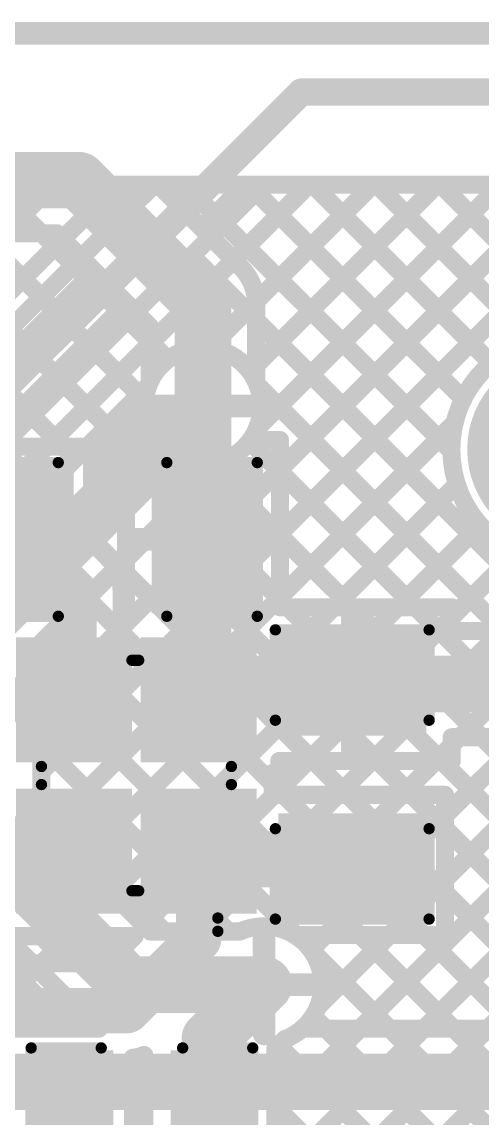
# Model space of a CAD drawing. Header units: millimetres. Extents: x 2.49 to 5.65, y 1.36 to 4.13.
# Drawn here: x 3.4219 to 3.6254, y 3.645 to 4.13 of the extents above; entities that cross this region are included whole.
import ezdxf

# ---------------------------------------------------------------- set-up
doc = ezdxf.new("R2010")
doc.units = ezdxf.units.MM
doc.header["$MEASUREMENT"] = 0
for name, color, linetype in [('BottomLayer', 5, 'Continuous'), ('BottomSolder', 6, 'Continuous'), ('Mechanical2', 216, 'Continuous'), ('MultiLayer', 9, 'Continuous'), ('TopLayer', 1, 'Continuous'), ('TopOverlay', 2, 'Continuous'), ('TopPaste', 8, 'Continuous'), ('TopSolder', 216, 'Continuous'), ('ViaHoleLayer', 16, 'Continuous')]:
    doc.layers.add(name, color=color, linetype=linetype)

# ---------------------------------------------------------------- blocks, each defined once
blk = doc.blocks.new('Q24FA20H0051200_7')
at = {"layer": 'TopLayer'}
for points in [[(-0.05709, 0.00591), (-0.00984, 0.00591), (-0.05709, 0.04921), (-0.00984, 0.04921)], [(0.00984, 0.00591), (0.05709, 0.00591), (0.00984, 0.04921), (0.05709, 0.04921)], [(-0.05709, -0.04921), (-0.00984, -0.04921), (-0.05709, -0.00591), (-0.00984, -0.00591)], [(0.00984, -0.04921), (0.05709, -0.04921), (0.00984, -0.00591), (0.05709, -0.00591)]]:
    blk.add_solid(points, dxfattribs=at)
at = {"layer": 'TopOverlay', "const_width": 0.005}
for points in [[(-0.004, 0.042), (0.004, 0.042)], [(-0.051, 0.002), (-0.051, -0.001)], [(0.051, 0.002), (0.051, -0.001)], [(-0.004, -0.042), (0.004, -0.042)]]:
    blk.add_lwpolyline(points, dxfattribs=at)
at = {"layer": 'TopOverlay'}
for points, const_width in [([(-0.00525, 0.042, 1), (-0.00275, 0.042, 1)], 0.0025), ([(0.00275, 0.042, 1), (0.00525, 0.042, 1)], 0.0025), ([(-0.05225, 0.002, 1), (-0.04975, 0.002, 1)], 0.0025), ([(-0.05225, -0.001, 1), (-0.04975, -0.001, 1)], 0.0025), ([(0.04975, 0.002, 1), (0.05225, 0.002, 1)], 0.0025), ([(0.04975, -0.001, 1), (0.05225, -0.001, 1)], 0.0025), ([(-0.06307, -0.036, 1), (-0.06893, -0.036, 1)], 0.005), ([(-0.07018, -0.036, 1), (-0.06768, -0.036, 1)], 0.0025), ([(-0.06432, -0.036, 1), (-0.06182, -0.036, 1)], 0.0025), ([(-0.00525, -0.042, 1), (-0.00275, -0.042, 1)], 0.0025), ([(0.00275, -0.042, 1), (0.00525, -0.042, 1)], 0.0025)]:
    blk.add_lwpolyline(points, format="xyb", close=True, dxfattribs=dict(at, const_width=const_width))
at = {"layer": 'TopPaste'}
for points in [[(-0.05709, 0.00591), (-0.00984, 0.00591), (-0.05709, 0.04921), (-0.00984, 0.04921)], [(0.00984, 0.00591), (0.05709, 0.00591), (0.00984, 0.04921), (0.05709, 0.04921)], [(-0.05709, -0.04921), (-0.00984, -0.04921), (-0.05709, -0.00591), (-0.00984, -0.00591)], [(0.00984, -0.04921), (0.05709, -0.04921), (0.00984, -0.00591), (0.05709, -0.00591)]]:
    blk.add_solid(points, dxfattribs=at)
at = {"layer": 'TopSolder'}
for points in [[(-0.06109, 0.00191), (-0.00584, 0.00191), (-0.06109, 0.05321), (-0.00584, 0.05321)], [(0.00584, 0.00191), (0.06109, 0.00191), (0.00584, 0.05321), (0.06109, 0.05321)], [(-0.06109, -0.05321), (-0.00584, -0.05321), (-0.06109, -0.00191), (-0.00584, -0.00191)], [(0.00584, -0.05321), (0.06109, -0.05321), (0.00584, -0.00191), (0.06109, -0.00191)]]:
    blk.add_solid(points, dxfattribs=at)
blk = doc.blocks.new('SKHHLQA010_15')
at = {"layer": 'BottomLayer', "const_width": 0.03937}
blk.add_lwpolyline([(0.11811, 0.04921, 1), (0.15748, 0.04921, 1)], format="xyb", close=True, dxfattribs=at)
at = {"layer": 'BottomSolder', "const_width": 0.04337}
blk.add_lwpolyline([(0.11611, 0.04921, 1), (0.15948, 0.04921, 1)], format="xyb", close=True, dxfattribs=at)
at = {"layer": 'MultiLayer', "const_width": 0.03937}
blk.add_lwpolyline([(0.11811, 0.04921, 1), (0.15748, 0.04921, 1)], format="xyb", close=True, dxfattribs=at)
at = {"layer": 'TopLayer', "const_width": 0.03937}
blk.add_lwpolyline([(0.11811, 0.04921, 1), (0.15748, 0.04921, 1)], format="xyb", close=True, dxfattribs=at)
at = {"layer": 'TopSolder', "const_width": 0.04337}
blk.add_lwpolyline([(0.11611, 0.04921, 1), (0.15948, 0.04921, 1)], format="xyb", close=True, dxfattribs=at)
blk = doc.blocks.new('C__0805_110')
at = {"layer": 'TopLayer'}
for points in [[(-0.06, -0.03), (-0.02, -0.03), (-0.06, 0.03), (-0.02, 0.03)], [(0.02, -0.03), (0.06, -0.03), (0.02, 0.03), (0.06, 0.03)]]:
    blk.add_solid(points, dxfattribs=at)
at = {"layer": 'TopOverlay', "const_width": 0.005}
for points in [[(-0.024, 0.034), (-0.064, 0.034)], [(-0.064, 0.034), (-0.064, -0.034)], [(0.064, 0.034), (0.024, 0.034)], [(0.064, 0.034), (0.064, -0.034)], [(-0.024, -0.034), (-0.064, -0.034)], [(0.064, -0.034), (0.024, -0.034)]]:
    blk.add_lwpolyline(points, dxfattribs=at)
at = {"layer": 'TopOverlay', "const_width": 0.0025}
for points in [[(-0.06525, 0.034, 1), (-0.06275, 0.034, 1)], [(-0.06525, 0.034, 1), (-0.06275, 0.034, 1)], [(-0.02525, 0.034, 1), (-0.02275, 0.034, 1)], [(0.02275, 0.034, 1), (0.02525, 0.034, 1)], [(0.06275, 0.034, 1), (0.06525, 0.034, 1)], [(0.06275, 0.034, 1), (0.06525, 0.034, 1)], [(-0.06525, -0.034, 1), (-0.06275, -0.034, 1)], [(-0.06525, -0.034, 1), (-0.06275, -0.034, 1)], [(-0.02525, -0.034, 1), (-0.02275, -0.034, 1)], [(0.02275, -0.034, 1), (0.02525, -0.034, 1)], [(0.06275, -0.034, 1), (0.06525, -0.034, 1)], [(0.06275, -0.034, 1), (0.06525, -0.034, 1)]]:
    blk.add_lwpolyline(points, format="xyb", close=True, dxfattribs=at)
at = {"layer": 'TopPaste'}
for points in [[(-0.06, -0.03), (-0.02, -0.03), (-0.06, 0.03), (-0.02, 0.03)], [(0.02, -0.03), (0.06, -0.03), (0.02, 0.03), (0.06, 0.03)]]:
    blk.add_solid(points, dxfattribs=at)
at = {"layer": 'TopSolder'}
for points in [[(-0.06276, -0.03276), (-0.01724, -0.03276), (-0.06276, 0.03276), (-0.01724, 0.03276)], [(0.01724, -0.03276), (0.06276, -0.03276), (0.01724, 0.03276), (0.06276, 0.03276)]]:
    blk.add_solid(points, dxfattribs=at)
blk = doc.blocks.new('C__0805_111')
at = {"layer": 'TopLayer'}
for points in [[(-0.06, -0.03), (-0.02, -0.03), (-0.06, 0.03), (-0.02, 0.03)], [(0.02, -0.03), (0.06, -0.03), (0.02, 0.03), (0.06, 0.03)]]:
    blk.add_solid(points, dxfattribs=at)
at = {"layer": 'TopOverlay', "const_width": 0.005}
for points in [[(-0.024, 0.034), (-0.064, 0.034)], [(-0.064, -0.034), (-0.064, 0.034)], [(0.064, 0.034), (0.024, 0.034)], [(0.064, -0.034), (0.064, 0.034)], [(-0.024, -0.034), (-0.064, -0.034)], [(0.064, -0.034), (0.024, -0.034)]]:
    blk.add_lwpolyline(points, dxfattribs=at)
at = {"layer": 'TopOverlay', "const_width": 0.0025}
for points in [[(-0.06525, 0.034, 1), (-0.06275, 0.034, 1)], [(-0.06525, 0.034, 1), (-0.06275, 0.034, 1)], [(-0.02525, 0.034, 1), (-0.02275, 0.034, 1)], [(0.02275, 0.034, 1), (0.02525, 0.034, 1)], [(0.06275, 0.034, 1), (0.06525, 0.034, 1)], [(0.06275, 0.034, 1), (0.06525, 0.034, 1)], [(-0.06525, -0.034, 1), (-0.06275, -0.034, 1)], [(-0.06525, -0.034, 1), (-0.06275, -0.034, 1)], [(-0.02525, -0.034, 1), (-0.02275, -0.034, 1)], [(0.02275, -0.034, 1), (0.02525, -0.034, 1)], [(0.06275, -0.034, 1), (0.06525, -0.034, 1)], [(0.06275, -0.034, 1), (0.06525, -0.034, 1)]]:
    blk.add_lwpolyline(points, format="xyb", close=True, dxfattribs=at)
at = {"layer": 'TopPaste'}
for points in [[(-0.06, -0.03), (-0.02, -0.03), (-0.06, 0.03), (-0.02, 0.03)], [(0.02, -0.03), (0.06, -0.03), (0.02, 0.03), (0.06, 0.03)]]:
    blk.add_solid(points, dxfattribs=at)
at = {"layer": 'TopSolder'}
for points in [[(-0.06276, -0.03276), (-0.01724, -0.03276), (-0.06276, 0.03276), (-0.01724, 0.03276)], [(0.01724, -0.03276), (0.06276, -0.03276), (0.01724, 0.03276), (0.06276, 0.03276)]]:
    blk.add_solid(points, dxfattribs=at)
blk = doc.blocks.new('C__0603_114')
at = {"layer": 'TopLayer'}
for points in [[(-0.045, 0.0175), (-0.045, -0.0175), (-0.015, 0.0175), (-0.015, -0.0175)], [(0.015, 0.0175), (0.015, -0.0175), (0.045, 0.0175), (0.045, -0.0175)]]:
    blk.add_solid(points, dxfattribs=at)
at = {"layer": 'TopOverlay', "const_width": 0.005}
for points in [[(-0.049, -0.021), (-0.049, 0.021)], [(-0.049, 0.021), (-0.018, 0.021)], [(0.018, 0.021), (0.049, 0.021)], [(0.049, -0.021), (0.049, 0.021)], [(-0.049, -0.021), (-0.018, -0.021)], [(0.018, -0.021), (0.049, -0.021)]]:
    blk.add_lwpolyline(points, dxfattribs=at)
at = {"layer": 'TopOverlay', "const_width": 0.0025}
for points in [[(-0.05025, 0.021, 1), (-0.04775, 0.021, 1)], [(-0.05025, 0.021, 1), (-0.04775, 0.021, 1)], [(-0.01925, 0.021, 1), (-0.01675, 0.021, 1)], [(0.01675, 0.021, 1), (0.01925, 0.021, 1)], [(0.04775, 0.021, 1), (0.05025, 0.021, 1)], [(0.04775, 0.021, 1), (0.05025, 0.021, 1)], [(-0.05025, -0.021, 1), (-0.04775, -0.021, 1)], [(-0.05025, -0.021, 1), (-0.04775, -0.021, 1)], [(-0.01925, -0.021, 1), (-0.01675, -0.021, 1)], [(0.01675, -0.021, 1), (0.01925, -0.021, 1)], [(0.04775, -0.021, 1), (0.05025, -0.021, 1)], [(0.04775, -0.021, 1), (0.05025, -0.021, 1)]]:
    blk.add_lwpolyline(points, format="xyb", close=True, dxfattribs=at)
at = {"layer": 'TopPaste'}
for points in [[(-0.045, 0.0175), (-0.045, -0.0175), (-0.015, 0.0175), (-0.015, -0.0175)], [(0.015, 0.0175), (0.015, -0.0175), (0.045, 0.0175), (0.045, -0.0175)]]:
    blk.add_solid(points, dxfattribs=at)
at = {"layer": 'TopSolder'}
for points in [[(-0.04736, 0.01986), (-0.04736, -0.01986), (-0.01264, 0.01986), (-0.01264, -0.01986)], [(0.01264, 0.01986), (0.01264, -0.01986), (0.04736, 0.01986), (0.04736, -0.01986)]]:
    blk.add_solid(points, dxfattribs=at)

msp = doc.modelspace()

# ---------------------------------------------------------------- linework, layer by layer
at = {"layer": 'BottomLayer'}
for points, const_width in [([(3.28642, 3.83994), (3.54548, 4.099)], 0.012), ([(3.54548, 4.099), (4.324, 4.099)], 0.012), ([(3.247, 3.86926), (3.43574, 4.058)], 0.008), ([(3.247, 3.84097), (3.46403, 4.058)], 0.008), ([(3.247, 3.75612), (3.54888, 4.058)], 0.008), ([(3.28515, 3.86271), (3.48044, 4.058)], 0.008), ([(3.30919, 3.83867), (3.52852, 4.058)], 0.008), ([(3.37348, 4.058), (3.48044, 4.058)], 0.008), ([(3.38076, 4.058), (3.4306, 4.00816)], 0.008), ([(3.40905, 4.058), (3.44474, 4.0223)], 0.008), ([(3.4305, 3.82648), (3.66202, 4.058)], 0.008), ([(3.43733, 4.058), (3.45889, 4.03645)], 0.008), ([(3.46562, 4.058), (3.47303, 4.05059)], 0.008), ([(3.50482, 3.98566), (3.57717, 4.058)], 0.008), ([(3.52277, 3.97532), (3.60545, 4.058)], 0.008), ([(3.52584, 3.9501), (3.63373, 4.058)], 0.008), ([(3.52852, 4.058), (3.66468, 4.058)], 0.008), ([(3.55047, 4.058), (3.62943, 3.97904)], 0.008), ([(3.57875, 4.058), (3.64772, 3.98903)], 0.008), ([(3.60704, 4.058), (3.67573, 3.98931)], 0.008), ([(3.52535, 4.05483), (3.61706, 3.96313)], 0.008), ([(3.51121, 4.04069), (3.61184, 3.94006)], 0.008), ([(3.4305, 3.7982), (3.66196, 4.02966)], 0.008), ([(3.49707, 4.02655), (3.7405, 3.78312)], 0.008), ([(3.48293, 4.01241), (3.51123, 3.98411)], 0.008), ([(3.46879, 3.99826), (3.48645, 3.9806)], 0.008), ([(3.45464, 3.98412), (3.47376, 3.965)], 0.008), ([(3.502, 3.96), (3.502, 3.98181)], 0.01), ([(3.3904, 3.88163), (3.47783, 3.96907)], 0.008), ([(3.4405, 3.96998), (3.45962, 3.95086)], 0.008), ([(3.52611, 3.96923), (3.72905, 3.76628)], 0.008), ([(3.407, 3.865), (3.502, 3.96)], 0.025), ([(3.48019, 3.96), (3.502, 3.96)], 0.01), ([(3.502, 3.96), (3.52381, 3.96)], 0.01), ([(3.502, 3.93819), (3.502, 3.96)], 0.01), ([(3.42636, 3.95584), (3.44548, 3.93671)], 0.008), ([(3.43341, 3.77282), (3.61326, 3.95267)], 0.008), ([(3.5226, 3.94445), (3.71491, 3.75214)], 0.008), ([(3.41222, 3.94169), (3.43134, 3.92257)], 0.008), ([(3.4305, 3.85477), (3.5119, 3.93616)], 0.008), ([(3.4305, 3.85527), (3.51107, 3.93583)], 0.008), ([(3.53168, 3.72967), (3.7405, 3.93849)], 0.008), ([(3.507, 3.93176), (3.70076, 3.738)], 0.008), ([(3.44755, 3.75868), (3.61425, 3.92538)], 0.008), ([(3.49286, 3.91762), (3.68662, 3.72386)], 0.008), ([(3.46169, 3.74454), (3.62452, 3.90736)], 0.008), ([(3.5497, 3.71941), (3.7405, 3.91021)], 0.008), ([(3.47871, 3.90348), (3.67248, 3.70971)], 0.008), ([(3.47584, 3.7304), (3.64069, 3.89525)], 0.008), ([(3.46457, 3.88934), (3.65834, 3.69557)], 0.008), ([(3.50122, 3.7275), (3.66418, 3.89046)], 0.008), ([(3.55295, 3.69437), (3.7405, 3.88192)], 0.008), ([(3.45043, 3.8752), (3.64113, 3.6845)], 0.008), ([(3.43629, 3.86105), (3.61284, 3.6845)], 0.008), ([(3.4305, 3.77668), (3.4305, 3.85527)], 0.008), ([(3.57136, 3.6845), (3.7405, 3.85364)], 0.008), ([(3.4305, 3.83856), (3.54419, 3.72487)], 0.008), ([(3.30318, 3.82446), (3.44314, 3.6845)], 0.008), ([(3.59965, 3.6845), (3.7405, 3.82535)], 0.008), ([(3.4305, 3.81027), (3.51327, 3.7275)], 0.008), ([(3.62793, 3.6845), (3.7405, 3.79707)], 0.008), ([(3.4305, 3.78199), (3.48499, 3.7275)], 0.008), ([(3.407, 3.766), (3.469, 3.704)], 0.025), ([(3.43117, 3.77507), (3.47873, 3.7275)], 0.008), ([(3.407, 3.766), (3.42881, 3.766)], 0.01), ([(3.39793, 3.74183), (3.45237, 3.6874)], 0.008), ([(3.47873, 3.7275), (3.51832, 3.7275)], 0.008), ([(3.529, 3.704), (3.529, 3.72581)], 0.01), ([(3.54987, 3.71919), (3.58456, 3.6845)], 0.008), ([(3.469, 3.704), (3.529, 3.704)], 0.025), ([(3.40166, 3.6845), (3.42846, 3.7113)], 0.008), ([(3.529, 3.704), (3.55081, 3.704)], 0.01), ([(3.42994, 3.6845), (3.4426, 3.69716)], 0.008), ([(3.55072, 3.69005), (3.55627, 3.6845)], 0.008), ([(3.319, 3.6845), (3.45589, 3.6845)], 0.008), ([(3.54591, 3.6845), (3.64727, 3.6845)], 0.008), ([(3.319, 3.661), (3.657, 3.661)], 0.025)]:
    msp.add_lwpolyline(points, dxfattribs=dict(at, const_width=const_width))
for points, const_width in [([(3.54248, 4.099, 1), (3.54848, 4.099, 1)], 0.006), ([(3.54248, 4.099, 1), (3.54848, 4.099, 1)], 0.006), ([(3.43374, 4.058, 1), (3.43774, 4.058, 1)], 0.004), ([(3.43533, 4.058, 1), (3.43933, 4.058, 1)], 0.004), ([(3.46203, 4.058, 1), (3.46603, 4.058, 1)], 0.004), ([(3.46362, 4.058, 1), (3.46762, 4.058, 1)], 0.004), ([(3.47844, 4.058, 1), (3.48244, 4.058, 1)], 0.004), ([(3.47844, 4.058, 1), (3.48244, 4.058, 1)], 0.004), ([(3.52652, 4.058, 1), (3.53052, 4.058, 1)], 0.004), ([(3.52652, 4.058, 1), (3.53052, 4.058, 1)], 0.004), ([(3.54688, 4.058, 1), (3.55088, 4.058, 1)], 0.004), ([(3.54847, 4.058, 1), (3.55247, 4.058, 1)], 0.004), ([(3.57517, 4.058, 1), (3.57917, 4.058, 1)], 0.004), ([(3.57675, 4.058, 1), (3.58075, 4.058, 1)], 0.004), ([(3.60345, 4.058, 1), (3.60745, 4.058, 1)], 0.004), ([(3.60504, 4.058, 1), (3.60904, 4.058, 1)], 0.004), ([(3.52335, 4.05483, 1), (3.52735, 4.05483, 1)], 0.004), ([(3.47103, 4.05059, 1), (3.47503, 4.05059, 1)], 0.004), ([(3.45689, 4.03645, 1), (3.46089, 4.03645, 1)], 0.004), ([(3.50921, 4.04069, 1), (3.51321, 4.04069, 1)], 0.004), ([(3.44274, 4.0223, 1), (3.44674, 4.0223, 1)], 0.004), ([(3.49507, 4.02655, 1), (3.49907, 4.02655, 1)], 0.004), ([(3.48093, 4.01241, 1), (3.48493, 4.01241, 1)], 0.004), ([(3.4286, 4.00816, 1), (3.4326, 4.00816, 1)], 0.004), ([(3.46678, 3.99826, 1), (3.47078, 3.99826, 1)], 0.004), ([(3.71257, 3.94079, 1), (3.61183, 3.94079, 1)], 0.008), ([(3.45264, 3.98412, 1), (3.45664, 3.98412, 1)], 0.004), ([(3.50282, 3.98566, 1), (3.50682, 3.98566, 1)], 0.004), ([(3.50923, 3.98411, 1), (3.51323, 3.98411, 1)], 0.004), ([(3.48445, 3.9806, 1), (3.48845, 3.9806, 1)], 0.004), ([(3.4995, 3.98181, 1), (3.5045, 3.98181, 1)], 0.005), ([(3.52077, 3.97532, 1), (3.52477, 3.97532, 1)], 0.004), ([(3.4385, 3.96998, 1), (3.4425, 3.96998, 1)], 0.004), ([(3.47583, 3.96907, 1), (3.47983, 3.96907, 1)], 0.004), ([(3.47583, 3.96907, 1), (3.47983, 3.96907, 1)], 0.004), ([(3.52411, 3.96923, 1), (3.52811, 3.96923, 1)], 0.004), ([(3.47176, 3.965, 1), (3.47576, 3.965, 1)], 0.004), ([(3.49575, 3.96, 1), (3.50825, 3.96, 1)], 0.0125), ([(3.49609, 3.96, 1), (3.50791, 3.96, 1)], 0.01181), ([(3.47769, 3.96, 1), (3.48269, 3.96, 1)], 0.005), ([(3.4995, 3.96, 1), (3.5045, 3.96, 1)], 0.005), ([(3.4995, 3.96, 1), (3.5045, 3.96, 1)], 0.005), ([(3.4995, 3.96, 1), (3.5045, 3.96, 1)], 0.005), ([(3.4995, 3.96, 1), (3.5045, 3.96, 1)], 0.005), ([(3.52131, 3.96, 1), (3.52631, 3.96, 1)], 0.005), ([(3.52581, 3.96, 1), (3.52981, 3.96, 1)], 0.004), ([(3.52581, 3.96, 1), (3.52981, 3.96, 1)], 0.004), ([(3.61506, 3.96313, 1), (3.61906, 3.96313, 1)], 0.004), ([(3.42436, 3.95584, 1), (3.42836, 3.95584, 1)], 0.004), ([(3.45762, 3.95086, 1), (3.46162, 3.95086, 1)], 0.004), ([(3.52384, 3.9501, 1), (3.52784, 3.9501, 1)], 0.004), ([(3.61126, 3.95267, 1), (3.61526, 3.95267, 1)], 0.004), ([(3.5206, 3.94445, 1), (3.5246, 3.94445, 1)], 0.004), ([(3.60983, 3.94079, 1), (3.61383, 3.94079, 1)], 0.004), ([(3.60984, 3.94006, 1), (3.61384, 3.94006, 1)], 0.004), ([(3.44348, 3.93671, 1), (3.44748, 3.93671, 1)], 0.004), ([(3.4995, 3.93819, 1), (3.5045, 3.93819, 1)], 0.005), ([(3.50907, 3.93583, 1), (3.51307, 3.93583, 1)], 0.004), ([(3.50907, 3.93583, 1), (3.51307, 3.93583, 1)], 0.004), ([(3.5099, 3.93616, 1), (3.5139, 3.93616, 1)], 0.004), ([(3.505, 3.93176, 1), (3.509, 3.93176, 1)], 0.004), ([(3.61225, 3.92538, 1), (3.61625, 3.92538, 1)], 0.004), ([(3.42934, 3.92257, 1), (3.43334, 3.92257, 1)], 0.004), ([(3.49086, 3.91762, 1), (3.49486, 3.91762, 1)], 0.004), ([(3.62252, 3.90736, 1), (3.62652, 3.90736, 1)], 0.004), ([(3.47671, 3.90348, 1), (3.48071, 3.90348, 1)], 0.004), ([(3.46257, 3.88934, 1), (3.46657, 3.88934, 1)], 0.004), ([(3.44843, 3.8752, 1), (3.45243, 3.8752, 1)], 0.004), ([(3.43429, 3.86105, 1), (3.43829, 3.86105, 1)], 0.004), ([(3.4285, 3.85527, 1), (3.4325, 3.85527, 1)], 0.004), ([(3.4285, 3.85527, 1), (3.4325, 3.85527, 1)], 0.004), ([(3.4285, 3.85477, 1), (3.4325, 3.85477, 1)], 0.004), ([(3.4285, 3.83856, 1), (3.4325, 3.83856, 1)], 0.004), ([(3.4285, 3.82648, 1), (3.4325, 3.82648, 1)], 0.004), ([(3.4285, 3.81027, 1), (3.4325, 3.81027, 1)], 0.004), ([(3.4285, 3.7982, 1), (3.4325, 3.7982, 1)], 0.004), ([(3.4285, 3.78199, 1), (3.4325, 3.78199, 1)], 0.004), ([(3.4285, 3.77668, 1), (3.4325, 3.77668, 1)], 0.004), ([(3.42917, 3.77507, 1), (3.43317, 3.77507, 1)], 0.004), ([(3.43141, 3.77282, 1), (3.43541, 3.77282, 1)], 0.004), ([(3.42631, 3.766, 1), (3.43131, 3.766, 1)], 0.005), ([(3.44555, 3.75868, 1), (3.44955, 3.75868, 1)], 0.004), ([(3.45969, 3.74454, 1), (3.46369, 3.74454, 1)], 0.004), ([(3.47384, 3.7304, 1), (3.47784, 3.7304, 1)], 0.004), ([(3.47673, 3.7275, 1), (3.48073, 3.7275, 1)], 0.004), ([(3.47673, 3.7275, 1), (3.48073, 3.7275, 1)], 0.004), ([(3.48299, 3.7275, 1), (3.48699, 3.7275, 1)], 0.004), ([(3.49922, 3.7275, 1), (3.50322, 3.7275, 1)], 0.004), ([(3.51127, 3.7275, 1), (3.51527, 3.7275, 1)], 0.004), ([(3.51632, 3.7275, 1), (3.52032, 3.7275, 1)], 0.004), ([(3.51632, 3.7275, 1), (3.52032, 3.7275, 1)], 0.004), ([(3.5265, 3.72581, 1), (3.5315, 3.72581, 1)], 0.005), ([(3.52968, 3.72967, 1), (3.53368, 3.72967, 1)], 0.004), ([(3.54219, 3.72487, 1), (3.54619, 3.72487, 1)], 0.004), ([(3.5477, 3.71941, 1), (3.5517, 3.71941, 1)], 0.004), ([(3.54787, 3.71919, 1), (3.55187, 3.71919, 1)], 0.004), ([(3.46275, 3.704, 1), (3.47525, 3.704, 1)], 0.0125), ([(3.46275, 3.704, 1), (3.47525, 3.704, 1)], 0.0125), ([(3.52275, 3.704, 1), (3.53525, 3.704, 1)], 0.0125), ([(3.52309, 3.704, 1), (3.53491, 3.704, 1)], 0.01181), ([(3.42646, 3.7113, 1), (3.43046, 3.7113, 1)], 0.004), ([(3.5265, 3.704, 1), (3.5315, 3.704, 1)], 0.005), ([(3.5265, 3.704, 1), (3.5315, 3.704, 1)], 0.005), ([(3.54831, 3.704, 1), (3.55331, 3.704, 1)], 0.005), ([(3.55281, 3.704, 1), (3.55681, 3.704, 1)], 0.004), ([(3.55281, 3.704, 1), (3.55681, 3.704, 1)], 0.004), ([(3.4406, 3.69716, 1), (3.4446, 3.69716, 1)], 0.004), ([(3.55095, 3.69437, 1), (3.55495, 3.69437, 1)], 0.004), ([(3.45037, 3.6874, 1), (3.45437, 3.6874, 1)], 0.004), ([(3.45037, 3.6874, 1), (3.45437, 3.6874, 1)], 0.004), ([(3.45038, 3.68738, 1), (3.45438, 3.68738, 1)], 0.004), ([(3.54872, 3.69005, 1), (3.55272, 3.69005, 1)], 0.004), ([(3.42794, 3.6845, 1), (3.43194, 3.6845, 1)], 0.004), ([(3.44114, 3.6845, 1), (3.44514, 3.6845, 1)], 0.004), ([(3.45389, 3.6845, 1), (3.45789, 3.6845, 1)], 0.004), ([(3.45389, 3.6845, 1), (3.45789, 3.6845, 1)], 0.004), ([(3.45389, 3.6845, 1), (3.45789, 3.6845, 1)], 0.004), ([(3.54391, 3.6845, 1), (3.54791, 3.6845, 1)], 0.004), ([(3.54391, 3.6845, 1), (3.54791, 3.6845, 1)], 0.004), ([(3.55427, 3.6845, 1), (3.55827, 3.6845, 1)], 0.004), ([(3.56936, 3.6845, 1), (3.57336, 3.6845, 1)], 0.004), ([(3.58256, 3.6845, 1), (3.58656, 3.6845, 1)], 0.004), ([(3.59765, 3.6845, 1), (3.60165, 3.6845, 1)], 0.004), ([(3.61084, 3.6845, 1), (3.61484, 3.6845, 1)], 0.004), ([(3.62593, 3.6845, 1), (3.62993, 3.6845, 1)], 0.004)]:
    msp.add_lwpolyline(points, format="xyb", close=True, dxfattribs=dict(at, const_width=const_width))
at = {"layer": 'BottomLayer', "const_width": 0.008}
for points in [[(3.47783, 3.96907, -0.834874), (3.52781, 3.96)], [(3.52781, 3.96, -0.312569), (3.51107, 3.93583)], [(3.51832, 3.7275, -0.54539), (3.55481, 3.704)], [(3.55481, 3.704, -0.217434), (3.54591, 3.6845)], [(3.45589, 3.6845, -0.048636), (3.45237, 3.6874)], [(3.45589, 3.6845, -0.04837), (3.45238, 3.68738)]]:
    msp.add_lwpolyline(points, format="xyb", dxfattribs=at)
at = {"layer": 'Mechanical2', "const_width": 0.01}
msp.add_lwpolyline([(2.495, 4.125), (5.64461, 4.125)], dxfattribs=at)
at = {"layer": 'MultiLayer', "const_width": 0.01181}
for points in [[(3.49609, 3.96, 1), (3.50791, 3.96, 1)], [(3.52309, 3.704, 1), (3.53491, 3.704, 1)]]:
    msp.add_lwpolyline(points, format="xyb", close=True, dxfattribs=at)
at = {"layer": 'TopLayer'}
for points, const_width in [([(3.33, 4.06), (3.447, 4.06)], 0.025), ([(3.447, 4.06), (3.502, 4.005)], 0.025), ([(3.48223, 4.058), (3.66468, 4.058)], 0.008), ([(3.48223, 4.058), (3.5186, 4.02163)], 0.008), ([(3.48727, 4.05296), (3.49231, 4.058)], 0.008), ([(3.4939, 4.058), (3.61184, 3.94006)], 0.008), ([(3.50142, 4.03882), (3.5206, 4.058)], 0.008), ([(3.51556, 4.02468), (3.54888, 4.058)], 0.008), ([(3.52219, 4.058), (3.61706, 3.96313)], 0.008), ([(3.52546, 4.0063), (3.57717, 4.058)], 0.008), ([(3.5255, 3.97805), (3.60545, 4.058)], 0.008), ([(3.52584, 3.9501), (3.63373, 4.058)], 0.008), ([(3.536, 3.93198), (3.66202, 4.058)], 0.008), ([(3.55047, 4.058), (3.62943, 3.97904)], 0.008), ([(3.57875, 4.058), (3.64772, 3.98903)], 0.008), ([(3.60704, 4.058), (3.67573, 3.98931)], 0.008), ([(3.36664, 4.0365), (3.43727, 4.0365)], 0.008), ([(3.37398, 4.0365), (3.468, 3.94248)], 0.008), ([(3.40226, 4.0365), (3.47631, 3.96246)], 0.008), ([(3.43055, 4.0365), (3.4785, 3.98855)], 0.008), ([(3.43727, 4.0365), (3.4785, 3.99527)], 0.008), ([(3.30154, 3.89551), (3.4399, 4.03387)], 0.008), ([(3.536, 3.9037), (3.66196, 4.02966)], 0.008), ([(3.35663, 4.02557), (3.4402, 3.942)], 0.008), ([(3.31568, 3.88136), (3.45404, 4.01973)], 0.008), ([(3.502, 3.96), (3.502, 4.005)], 0.025), ([(3.4046, 3.942), (3.46818, 4.00558)], 0.008), ([(3.5255, 3.97068), (3.5255, 4.005)], 0.008), ([(3.5255, 3.99812), (3.66312, 3.8605)], 0.008), ([(3.4785, 3.97068), (3.4785, 3.99527)], 0.008), ([(3.43288, 3.942), (3.4785, 3.98762)], 0.008), ([(3.52611, 3.96923), (3.63483, 3.8605)], 0.008), ([(3.502, 3.901), (3.502, 3.96)], 0.025), ([(3.48019, 3.96), (3.502, 3.96)], 0.01), ([(3.502, 3.96), (3.52381, 3.96)], 0.01), ([(3.453, 3.93383), (3.47634, 3.95718)], 0.008), ([(3.4785, 3.945), (3.4785, 3.94932)], 0.008), ([(3.5255, 3.945), (3.5255, 3.94932)], 0.008), ([(3.536, 3.87541), (3.61326, 3.95267)], 0.008), ([(3.468, 3.945), (3.4785, 3.945)], 0.008), ([(3.468, 3.86762), (3.468, 3.945)], 0.008), ([(3.5255, 3.945), (3.536, 3.945)], 0.008), ([(3.536, 3.871), (3.536, 3.945)], 0.008), ([(3.391, 3.942), (3.453, 3.942)], 0.008), ([(3.453, 3.8997), (3.453, 3.942)], 0.008), ([(3.536, 3.93105), (3.59605, 3.871)], 0.008), ([(3.453, 3.9292), (3.468, 3.9142)], 0.008), ([(3.55987, 3.871), (3.61425, 3.92538)], 0.008), ([(3.453, 3.90555), (3.468, 3.92055)], 0.008), ([(3.422, 3.901), (3.445, 3.878)], 0.02), ([(3.502, 3.83188), (3.502, 3.901)], 0.025), ([(3.58816, 3.871), (3.62452, 3.90736)], 0.008), ([(3.453, 3.90091), (3.468, 3.88591)], 0.008), ([(3.472, 3.901), (3.502, 3.901)], 0.01), ([(3.502, 3.901), (3.532, 3.901)], 0.01), ([(3.536, 3.90276), (3.56776, 3.871)], 0.008), ([(3.453, 3.8997), (3.45981, 3.89288)], 0.008), ([(3.46356, 3.88783), (3.468, 3.89227)], 0.008), ([(3.612, 3.86656), (3.64069, 3.89525)], 0.008), ([(3.445, 3.83), (3.445, 3.878)], 0.02), ([(3.466, 3.86762), (3.466, 3.878)], 0.008), ([(3.536, 3.87448), (3.53948, 3.871)], 0.008), ([(3.536, 3.871), (3.612, 3.871)], 0.008), ([(3.568, 3.837), (3.568, 3.867)], 0.01), ([(3.612, 3.8605), (3.612, 3.871)], 0.008), ([(3.612, 3.8605), (3.93427, 3.8605)], 0.008), ([(3.502, 3.83188), (3.50712, 3.837)], 0.025), ([(3.50712, 3.837), (3.568, 3.837)], 0.025), ([(3.568, 3.837), (3.944, 3.837)], 0.025), ([(3.50012, 3.83), (3.502, 3.83188)], 0.025), ([(3.568, 3.807), (3.568, 3.837)], 0.01), ([(3.41, 3.83), (3.445, 3.83)], 0.02), ([(3.49222, 3.5205), (3.78521, 3.8135)], 0.008), ([(3.534, 3.64714), (3.70036, 3.8135)], 0.008), ([(3.534, 3.61885), (3.72865, 3.8135)], 0.008), ([(3.534, 3.59057), (3.75693, 3.8135)], 0.008), ([(3.609, 3.77871), (3.64379, 3.8135)], 0.008), ([(3.609, 3.75042), (3.67208, 3.8135)], 0.008), ([(3.612, 3.8135), (3.944, 3.8135)], 0.008), ([(3.612, 3.80999), (3.61551, 3.8135)], 0.008), ([(3.612, 3.803), (3.612, 3.8135)], 0.008), ([(3.62526, 3.8135), (3.91826, 3.5205)], 0.008), ([(3.60501, 3.803), (3.612, 3.80999)], 0.008), ([(3.53344, 3.788), (3.54844, 3.803)], 0.008), ([(3.53577, 3.803), (3.612, 3.803)], 0.008), ([(3.53577, 3.79238), (3.53577, 3.803)], 0.008), ([(3.55091, 3.803), (3.56591, 3.788)], 0.008), ([(3.56172, 3.788), (3.57672, 3.803)], 0.008), ([(3.5792, 3.803), (3.5942, 3.788)], 0.008), ([(3.59001, 3.788), (3.60501, 3.803)], 0.008), ([(3.60748, 3.803), (3.88998, 3.5205)], 0.008), ([(3.53277, 3.79238), (3.53277, 3.79769)], 0.008), ([(3.53277, 3.788), (3.53277, 3.79238)], 0.008), ([(3.53325, 3.79238), (3.53763, 3.788)], 0.008), ([(3.53277, 3.788), (3.609, 3.788)], 0.008), ([(3.609, 3.726), (3.609, 3.788)], 0.008), ([(3.407, 3.766), (3.44207, 3.766)], 0.025), ([(3.44207, 3.766), (3.445, 3.76307)], 0.025), ([(3.609, 3.7732), (3.86169, 3.5205)], 0.008), ([(3.50012, 3.76307), (3.50619, 3.757)], 0.02), ([(3.50012, 3.72412), (3.50012, 3.76307)], 0.02), ([(3.445, 3.72945), (3.445, 3.76307)], 0.01), ([(3.50619, 3.757), (3.568, 3.757)], 0.02), ([(3.609, 3.74491), (3.83341, 3.5205)], 0.008), ([(3.46848, 3.69248), (3.50012, 3.72412)], 0.02), ([(3.5425, 3.726), (3.609, 3.726)], 0.008), ([(3.5497, 3.71941), (3.55629, 3.726)], 0.008), ([(3.55295, 3.69437), (3.58458, 3.726)], 0.008), ([(3.57134, 3.726), (3.77684, 3.5205)], 0.008), ([(3.59963, 3.726), (3.80512, 3.5205)], 0.008), ([(3.4175, 3.72545), (3.47175, 3.72545)], 0.008), ([(3.43047, 3.72545), (3.44244, 3.71348)], 0.008), ([(3.43064, 3.71348), (3.4426, 3.72545)], 0.008), ([(3.45876, 3.72545), (3.46525, 3.71895)], 0.008), ([(3.45892, 3.71348), (3.47089, 3.72545)], 0.008), ([(3.45978, 3.71348), (3.47175, 3.72545)], 0.008), ([(3.54987, 3.71919), (3.74855, 3.5205)], 0.008), ([(3.4175, 3.71348), (3.45978, 3.71348)], 0.008), ([(3.505, 3.68), (3.529, 3.704)], 0.025), ([(3.529, 3.704), (3.55081, 3.704)], 0.01), ([(3.529, 3.68219), (3.529, 3.704)], 0.01), ([(3.375, 3.69248), (3.46848, 3.69248)], 0.02), ([(3.505, 3.655), (3.505, 3.68)], 0.025), ([(3.55072, 3.69005), (3.72027, 3.5205)], 0.008), ([(3.534, 3.67542), (3.53863, 3.68005)], 0.008), ([(3.534, 3.67577), (3.53807, 3.67983)], 0.008), ([(3.476, 3.6365), (3.476, 3.67287)], 0.008), ([(3.534, 3.6365), (3.534, 3.67577)], 0.008), ([(3.53536, 3.67713), (3.69199, 3.5205)], 0.008), ([(3.471, 3.66899), (3.47432, 3.67231)], 0.008), ([(3.471, 3.6335), (3.471, 3.67163)], 0.008), ([(3.375, 3.66098), (3.43902, 3.66098)], 0.02), ([(3.43902, 3.66098), (3.445, 3.655)], 0.02), ([(3.505, 3.605), (3.505, 3.655)], 0.025), ([(3.445, 3.605), (3.445, 3.655)], 0.02), ([(3.471, 3.65664), (3.476, 3.65164)], 0.008), ([(3.48, 3.655), (3.505, 3.655)], 0.01), ([(3.505, 3.655), (3.53, 3.655)], 0.01), ([(3.534, 3.65021), (3.6637, 3.5205)], 0.008), ([(3.471, 3.64071), (3.476, 3.64571)], 0.008)]:
    msp.add_lwpolyline(points, dxfattribs=dict(at, const_width=const_width))
for points, const_width in [([(3.44075, 4.06, 1), (3.45325, 4.06, 1)], 0.0125), ([(3.44075, 4.06, 1), (3.45325, 4.06, 1)], 0.0125), ([(3.48023, 4.058, 1), (3.48423, 4.058, 1)], 0.004), ([(3.48023, 4.058, 1), (3.48423, 4.058, 1)], 0.004), ([(3.49031, 4.058, 1), (3.49431, 4.058, 1)], 0.004), ([(3.4919, 4.058, 1), (3.4959, 4.058, 1)], 0.004), ([(3.5186, 4.058, 1), (3.5226, 4.058, 1)], 0.004), ([(3.52019, 4.058, 1), (3.52419, 4.058, 1)], 0.004), ([(3.54688, 4.058, 1), (3.55088, 4.058, 1)], 0.004), ([(3.54847, 4.058, 1), (3.55247, 4.058, 1)], 0.004), ([(3.57517, 4.058, 1), (3.57917, 4.058, 1)], 0.004), ([(3.57675, 4.058, 1), (3.58075, 4.058, 1)], 0.004), ([(3.60345, 4.058, 1), (3.60745, 4.058, 1)], 0.004), ([(3.60504, 4.058, 1), (3.60904, 4.058, 1)], 0.004), ([(3.48527, 4.05296, 1), (3.48927, 4.05296, 1)], 0.004), ([(3.42855, 4.0365, 1), (3.43255, 4.0365, 1)], 0.004), ([(3.43527, 4.0365, 1), (3.43927, 4.0365, 1)], 0.004), ([(3.43527, 4.0365, 1), (3.43927, 4.0365, 1)], 0.004), ([(3.49942, 4.03882, 1), (3.50342, 4.03882, 1)], 0.004), ([(3.4379, 4.03387, 1), (3.4419, 4.03387, 1)], 0.004), ([(3.51356, 4.02468, 1), (3.51756, 4.02468, 1)], 0.004), ([(3.45204, 4.01973, 1), (3.45604, 4.01973, 1)], 0.004), ([(3.5166, 4.02163, 1), (3.5206, 4.02163, 1)], 0.004), ([(3.5166, 4.02163, 1), (3.5206, 4.02163, 1)], 0.004), ([(3.51662, 4.02162, 1), (3.52062, 4.02162, 1)], 0.004), ([(3.49575, 4.005, 1), (3.50825, 4.005, 1)], 0.0125), ([(3.49575, 4.005, 1), (3.50825, 4.005, 1)], 0.0125), ([(3.46618, 4.00558, 1), (3.47018, 4.00558, 1)], 0.004), ([(3.52346, 4.0063, 1), (3.52746, 4.0063, 1)], 0.004), ([(3.5235, 4.005, 1), (3.5275, 4.005, 1)], 0.004), ([(3.5235, 4.005, 1), (3.5275, 4.005, 1)], 0.004), ([(3.5235, 4.005, 1), (3.5275, 4.005, 1)], 0.004), ([(3.5235, 3.99812, 1), (3.5275, 3.99812, 1)], 0.004), ([(3.4765, 3.99527, 1), (3.4805, 3.99527, 1)], 0.004), ([(3.4765, 3.99527, 1), (3.4805, 3.99527, 1)], 0.004), ([(3.4765, 3.98855, 1), (3.4805, 3.98855, 1)], 0.004), ([(3.71257, 3.94079, 1), (3.61183, 3.94079, 1)], 0.008), ([(3.4765, 3.98762, 1), (3.4805, 3.98762, 1)], 0.004), ([(3.5235, 3.97805, 1), (3.5275, 3.97805, 1)], 0.004), ([(3.4765, 3.97068, 1), (3.4805, 3.97068, 1)], 0.004), ([(3.4765, 3.97068, 1), (3.4805, 3.97068, 1)], 0.004), ([(3.5235, 3.97068, 1), (3.5275, 3.97068, 1)], 0.004), ([(3.5235, 3.97068, 1), (3.5275, 3.97068, 1)], 0.004), ([(3.52411, 3.96923, 1), (3.52811, 3.96923, 1)], 0.004), ([(3.49575, 3.96, 1), (3.50825, 3.96, 1)], 0.0125), ([(3.49575, 3.96, 1), (3.50825, 3.96, 1)], 0.0125), ([(3.49609, 3.96, 1), (3.50791, 3.96, 1)], 0.01181), ([(3.47431, 3.96246, 1), (3.47831, 3.96246, 1)], 0.004), ([(3.47769, 3.96, 1), (3.48269, 3.96, 1)], 0.005), ([(3.4995, 3.96, 1), (3.5045, 3.96, 1)], 0.005), ([(3.4995, 3.96, 1), (3.5045, 3.96, 1)], 0.005), ([(3.52131, 3.96, 1), (3.52631, 3.96, 1)], 0.005), ([(3.52581, 3.96, 1), (3.52981, 3.96, 1)], 0.004), ([(3.52581, 3.96, 1), (3.52981, 3.96, 1)], 0.004), ([(3.61506, 3.96313, 1), (3.61906, 3.96313, 1)], 0.004), ([(3.47434, 3.95718, 1), (3.47834, 3.95718, 1)], 0.004), ([(3.4765, 3.94932, 1), (3.4805, 3.94932, 1)], 0.004), ([(3.4765, 3.94932, 1), (3.4805, 3.94932, 1)], 0.004), ([(3.5235, 3.94932, 1), (3.5275, 3.94932, 1)], 0.004), ([(3.5235, 3.94932, 1), (3.5275, 3.94932, 1)], 0.004), ([(3.52384, 3.9501, 1), (3.52784, 3.9501, 1)], 0.004), ([(3.61126, 3.95267, 1), (3.61526, 3.95267, 1)], 0.004), ([(3.466, 3.945, 1), (3.47, 3.945, 1)], 0.004), ([(3.466, 3.945, 1), (3.47, 3.945, 1)], 0.004), ([(3.4765, 3.945, 1), (3.4805, 3.945, 1)], 0.004), ([(3.4765, 3.945, 1), (3.4805, 3.945, 1)], 0.004), ([(3.5235, 3.945, 1), (3.5275, 3.945, 1)], 0.004), ([(3.5235, 3.945, 1), (3.5275, 3.945, 1)], 0.004), ([(3.534, 3.945, 1), (3.538, 3.945, 1)], 0.004), ([(3.534, 3.945, 1), (3.538, 3.945, 1)], 0.004), ([(3.43088, 3.942, 1), (3.43488, 3.942, 1)], 0.004), ([(3.4382, 3.942, 1), (3.4422, 3.942, 1)], 0.004), ([(3.451, 3.942, 1), (3.455, 3.942, 1)], 0.004), ([(3.451, 3.942, 1), (3.455, 3.942, 1)], 0.004), ([(3.466, 3.94248, 1), (3.47, 3.94248, 1)], 0.004), ([(3.60983, 3.94079, 1), (3.61383, 3.94079, 1)], 0.004), ([(3.60984, 3.94006, 1), (3.61384, 3.94006, 1)], 0.004), ([(3.451, 3.93383, 1), (3.455, 3.93383, 1)], 0.004), ([(3.534, 3.93198, 1), (3.538, 3.93198, 1)], 0.004), ([(3.534, 3.93105, 1), (3.538, 3.93105, 1)], 0.004), ([(3.451, 3.9292, 1), (3.455, 3.9292, 1)], 0.004), ([(3.61225, 3.92538, 1), (3.61625, 3.92538, 1)], 0.004), ([(3.466, 3.92055, 1), (3.47, 3.92055, 1)], 0.004), ([(3.466, 3.9142, 1), (3.47, 3.9142, 1)], 0.004), ([(3.417, 3.901, 1), (3.427, 3.901, 1)], 0.01), ([(3.451, 3.90555, 1), (3.455, 3.90555, 1)], 0.004), ([(3.49575, 3.901, 1), (3.50825, 3.901, 1)], 0.0125), ([(3.49575, 3.901, 1), (3.50825, 3.901, 1)], 0.0125), ([(3.62252, 3.90736, 1), (3.62652, 3.90736, 1)], 0.004), ([(3.451, 3.90091, 1), (3.455, 3.90091, 1)], 0.004), ([(3.4695, 3.901, 1), (3.4745, 3.901, 1)], 0.005), ([(3.4995, 3.901, 1), (3.5045, 3.901, 1)], 0.005), ([(3.4995, 3.901, 1), (3.5045, 3.901, 1)], 0.005), ([(3.5295, 3.901, 1), (3.5345, 3.901, 1)], 0.005), ([(3.534, 3.9037, 1), (3.538, 3.9037, 1)], 0.004), ([(3.534, 3.90276, 1), (3.538, 3.90276, 1)], 0.004), ([(3.451, 3.8997, 1), (3.455, 3.8997, 1)], 0.004), ([(3.451, 3.8997, 1), (3.455, 3.8997, 1)], 0.004), ([(3.45781, 3.89288, 1), (3.46181, 3.89288, 1)], 0.004), ([(3.45781, 3.89288, 1), (3.46181, 3.89288, 1)], 0.004), ([(3.45785, 3.89285, 1), (3.46185, 3.89285, 1)], 0.004), ([(3.466, 3.89227, 1), (3.47, 3.89227, 1)], 0.004), ([(3.46156, 3.88783, 1), (3.46556, 3.88783, 1)], 0.004), ([(3.44, 3.878, 1), (3.45, 3.878, 1)], 0.01), ([(3.44, 3.878, 1), (3.45, 3.878, 1)], 0.01), ([(3.466, 3.88591, 1), (3.47, 3.88591, 1)], 0.004), ([(3.464, 3.878, 1), (3.468, 3.878, 1)], 0.004), ([(3.464, 3.878, 1), (3.468, 3.878, 1)], 0.004), ([(3.464, 3.878, 1), (3.468, 3.878, 1)], 0.004), ([(3.534, 3.87541, 1), (3.538, 3.87541, 1)], 0.004), ([(3.534, 3.87448, 1), (3.538, 3.87448, 1)], 0.004), ([(3.464, 3.86762, 1), (3.468, 3.86762, 1)], 0.004), ([(3.466, 3.86762, 1), (3.47, 3.86762, 1)], 0.004), ([(3.534, 3.871, 1), (3.538, 3.871, 1)], 0.004), ([(3.534, 3.871, 1), (3.538, 3.871, 1)], 0.004), ([(3.53748, 3.871, 1), (3.54148, 3.871, 1)], 0.004), ([(3.55787, 3.871, 1), (3.56187, 3.871, 1)], 0.004), ([(3.5655, 3.867, 1), (3.5705, 3.867, 1)], 0.005), ([(3.56576, 3.871, 1), (3.56976, 3.871, 1)], 0.004), ([(3.58616, 3.871, 1), (3.59016, 3.871, 1)], 0.004), ([(3.59405, 3.871, 1), (3.59805, 3.871, 1)], 0.004), ([(3.61, 3.871, 1), (3.614, 3.871, 1)], 0.004), ([(3.61, 3.871, 1), (3.614, 3.871, 1)], 0.004), ([(3.61, 3.86656, 1), (3.614, 3.86656, 1)], 0.004), ([(3.61, 3.8605, 1), (3.614, 3.8605, 1)], 0.004), ([(3.61, 3.8605, 1), (3.614, 3.8605, 1)], 0.004), ([(3.50087, 3.837, 1), (3.51337, 3.837, 1)], 0.0125), ([(3.50087, 3.837, 1), (3.51337, 3.837, 1)], 0.0125), ([(3.56175, 3.837, 1), (3.57425, 3.837, 1)], 0.0125), ([(3.56175, 3.837, 1), (3.57425, 3.837, 1)], 0.0125), ([(3.49387, 3.83, 1), (3.50637, 3.83, 1)], 0.0125), ([(3.49575, 3.83188, 1), (3.50825, 3.83188, 1)], 0.0125), ([(3.49575, 3.83188, 1), (3.50825, 3.83188, 1)], 0.0125), ([(3.49575, 3.83188, 1), (3.50825, 3.83188, 1)], 0.0125), ([(3.5655, 3.837, 1), (3.5705, 3.837, 1)], 0.005), ([(3.5655, 3.837, 1), (3.5705, 3.837, 1)], 0.005), ([(3.44, 3.83, 1), (3.45, 3.83, 1)], 0.01), ([(3.44, 3.83, 1), (3.45, 3.83, 1)], 0.01), ([(3.61, 3.8135, 1), (3.614, 3.8135, 1)], 0.004), ([(3.61, 3.8135, 1), (3.614, 3.8135, 1)], 0.004), ([(3.61351, 3.8135, 1), (3.61751, 3.8135, 1)], 0.004), ([(3.62326, 3.8135, 1), (3.62726, 3.8135, 1)], 0.004), ([(3.61, 3.80999, 1), (3.614, 3.80999, 1)], 0.004), ([(3.61, 3.80999, 1), (3.614, 3.80999, 1)], 0.004), ([(3.5655, 3.807, 1), (3.5705, 3.807, 1)], 0.005), ([(3.53377, 3.803, 1), (3.53777, 3.803, 1)], 0.004), ([(3.53377, 3.803, 1), (3.53777, 3.803, 1)], 0.004), ([(3.54644, 3.803, 1), (3.55044, 3.803, 1)], 0.004), ([(3.54891, 3.803, 1), (3.55291, 3.803, 1)], 0.004), ([(3.57472, 3.803, 1), (3.57872, 3.803, 1)], 0.004), ([(3.5772, 3.803, 1), (3.5812, 3.803, 1)], 0.004), ([(3.60301, 3.803, 1), (3.60701, 3.803, 1)], 0.004), ([(3.60301, 3.803, 1), (3.60701, 3.803, 1)], 0.004), ([(3.60548, 3.803, 1), (3.60948, 3.803, 1)], 0.004), ([(3.61, 3.803, 1), (3.614, 3.803, 1)], 0.004), ([(3.61, 3.803, 1), (3.614, 3.803, 1)], 0.004), ([(3.53077, 3.79769, 1), (3.53477, 3.79769, 1)], 0.004), ([(3.53077, 3.79238, 1), (3.53477, 3.79238, 1)], 0.004), ([(3.53077, 3.79238, 1), (3.53477, 3.79238, 1)], 0.004), ([(3.53125, 3.79238, 1), (3.53525, 3.79238, 1)], 0.004), ([(3.53377, 3.79238, 1), (3.53777, 3.79238, 1)], 0.004), ([(3.53077, 3.788, 1), (3.53477, 3.788, 1)], 0.004), ([(3.53077, 3.788, 1), (3.53477, 3.788, 1)], 0.004), ([(3.53144, 3.788, 1), (3.53544, 3.788, 1)], 0.004), ([(3.53563, 3.788, 1), (3.53963, 3.788, 1)], 0.004), ([(3.55972, 3.788, 1), (3.56372, 3.788, 1)], 0.004), ([(3.56391, 3.788, 1), (3.56791, 3.788, 1)], 0.004), ([(3.58801, 3.788, 1), (3.59201, 3.788, 1)], 0.004), ([(3.5922, 3.788, 1), (3.5962, 3.788, 1)], 0.004), ([(3.607, 3.788, 1), (3.611, 3.788, 1)], 0.004), ([(3.607, 3.788, 1), (3.611, 3.788, 1)], 0.004), ([(3.43582, 3.766, 1), (3.44832, 3.766, 1)], 0.0125), ([(3.43582, 3.766, 1), (3.44832, 3.766, 1)], 0.0125), ([(3.607, 3.77871, 1), (3.611, 3.77871, 1)], 0.004), ([(3.43875, 3.76307, 1), (3.45125, 3.76307, 1)], 0.0125), ([(3.607, 3.7732, 1), (3.611, 3.7732, 1)], 0.004), ([(3.49512, 3.76307, 1), (3.50512, 3.76307, 1)], 0.01), ([(3.49512, 3.76307, 1), (3.50512, 3.76307, 1)], 0.01), ([(3.4425, 3.76307, 1), (3.4475, 3.76307, 1)], 0.005), ([(3.50119, 3.757, 1), (3.51119, 3.757, 1)], 0.01), ([(3.50119, 3.757, 1), (3.51119, 3.757, 1)], 0.01), ([(3.563, 3.757, 1), (3.573, 3.757, 1)], 0.01), ([(3.607, 3.75042, 1), (3.611, 3.75042, 1)], 0.004), ([(3.607, 3.74491, 1), (3.611, 3.74491, 1)], 0.004), ([(3.4425, 3.72945, 1), (3.4475, 3.72945, 1)], 0.005), ([(3.49512, 3.72412, 1), (3.50512, 3.72412, 1)], 0.01), ([(3.49512, 3.72412, 1), (3.50512, 3.72412, 1)], 0.01), ([(3.5405, 3.726, 1), (3.5445, 3.726, 1)], 0.004), ([(3.5405, 3.726, 1), (3.5445, 3.726, 1)], 0.004), ([(3.55429, 3.726, 1), (3.55829, 3.726, 1)], 0.004), ([(3.56934, 3.726, 1), (3.57334, 3.726, 1)], 0.004), ([(3.58258, 3.726, 1), (3.58658, 3.726, 1)], 0.004), ([(3.59763, 3.726, 1), (3.60163, 3.726, 1)], 0.004), ([(3.607, 3.726, 1), (3.611, 3.726, 1)], 0.004), ([(3.607, 3.726, 1), (3.611, 3.726, 1)], 0.004), ([(3.42847, 3.72545, 1), (3.43247, 3.72545, 1)], 0.004), ([(3.4406, 3.72545, 1), (3.4446, 3.72545, 1)], 0.004), ([(3.45676, 3.72545, 1), (3.46076, 3.72545, 1)], 0.004), ([(3.46889, 3.72545, 1), (3.47289, 3.72545, 1)], 0.004), ([(3.46975, 3.72545, 1), (3.47375, 3.72545, 1)], 0.004), ([(3.46975, 3.72545, 1), (3.47375, 3.72545, 1)], 0.004), ([(3.46325, 3.71895, 1), (3.46725, 3.71895, 1)], 0.004), ([(3.5477, 3.71941, 1), (3.5517, 3.71941, 1)], 0.004), ([(3.54787, 3.71919, 1), (3.55187, 3.71919, 1)], 0.004), ([(3.42864, 3.71348, 1), (3.43264, 3.71348, 1)], 0.004), ([(3.44044, 3.71348, 1), (3.44444, 3.71348, 1)], 0.004), ([(3.45692, 3.71348, 1), (3.46092, 3.71348, 1)], 0.004), ([(3.45778, 3.71348, 1), (3.46178, 3.71348, 1)], 0.004), ([(3.45778, 3.71348, 1), (3.46178, 3.71348, 1)], 0.004), ([(3.52275, 3.704, 1), (3.53525, 3.704, 1)], 0.0125), ([(3.52309, 3.704, 1), (3.53491, 3.704, 1)], 0.01181), ([(3.5265, 3.704, 1), (3.5315, 3.704, 1)], 0.005), ([(3.5265, 3.704, 1), (3.5315, 3.704, 1)], 0.005), ([(3.54831, 3.704, 1), (3.55331, 3.704, 1)], 0.005), ([(3.55281, 3.704, 1), (3.55681, 3.704, 1)], 0.004), ([(3.55281, 3.704, 1), (3.55681, 3.704, 1)], 0.004), ([(3.46348, 3.69248, 1), (3.47348, 3.69248, 1)], 0.01), ([(3.46348, 3.69248, 1), (3.47348, 3.69248, 1)], 0.01), ([(3.55095, 3.69437, 1), (3.55495, 3.69437, 1)], 0.004), ([(3.49875, 3.68, 1), (3.51125, 3.68, 1)], 0.0125), ([(3.49875, 3.68, 1), (3.51125, 3.68, 1)], 0.0125), ([(3.54872, 3.69005, 1), (3.55272, 3.69005, 1)], 0.004), ([(3.5265, 3.68219, 1), (3.5315, 3.68219, 1)], 0.005), ([(3.53607, 3.67983, 1), (3.54007, 3.67983, 1)], 0.004), ([(3.53607, 3.67983, 1), (3.54007, 3.67983, 1)], 0.004), ([(3.53663, 3.68005, 1), (3.54063, 3.68005, 1)], 0.004), ([(3.474, 3.67287, 1), (3.478, 3.67287, 1)], 0.004), ([(3.474, 3.67287, 1), (3.478, 3.67287, 1)], 0.004), ([(3.474, 3.67287, 1), (3.478, 3.67287, 1)], 0.004), ([(3.532, 3.67577, 1), (3.536, 3.67577, 1)], 0.004), ([(3.532, 3.67577, 1), (3.536, 3.67577, 1)], 0.004), ([(3.532, 3.67542, 1), (3.536, 3.67542, 1)], 0.004), ([(3.53336, 3.67713, 1), (3.53736, 3.67713, 1)], 0.004), ([(3.469, 3.67163, 1), (3.473, 3.67163, 1)], 0.004), ([(3.469, 3.67163, 1), (3.473, 3.67163, 1)], 0.004), ([(3.469, 3.67163, 1), (3.473, 3.67163, 1)], 0.004), ([(3.469, 3.66899, 1), (3.473, 3.66899, 1)], 0.004), ([(3.47232, 3.67231, 1), (3.47632, 3.67231, 1)], 0.004), ([(3.43402, 3.66098, 1), (3.44402, 3.66098, 1)], 0.01), ([(3.43402, 3.66098, 1), (3.44402, 3.66098, 1)], 0.01), ([(3.49875, 3.655, 1), (3.51125, 3.655, 1)], 0.0125), ([(3.49875, 3.655, 1), (3.51125, 3.655, 1)], 0.0125), ([(3.44, 3.655, 1), (3.45, 3.655, 1)], 0.01), ([(3.44, 3.655, 1), (3.45, 3.655, 1)], 0.01), ([(3.469, 3.65664, 1), (3.473, 3.65664, 1)], 0.004), ([(3.4775, 3.655, 1), (3.4825, 3.655, 1)], 0.005), ([(3.5025, 3.655, 1), (3.5075, 3.655, 1)], 0.005), ([(3.5025, 3.655, 1), (3.5075, 3.655, 1)], 0.005), ([(3.5275, 3.655, 1), (3.5325, 3.655, 1)], 0.005), ([(3.474, 3.65164, 1), (3.478, 3.65164, 1)], 0.004), ([(3.532, 3.65021, 1), (3.536, 3.65021, 1)], 0.004), ([(3.474, 3.64571, 1), (3.478, 3.64571, 1)], 0.004), ([(3.532, 3.64714, 1), (3.536, 3.64714, 1)], 0.004)]:
    msp.add_lwpolyline(points, format="xyb", close=True, dxfattribs=dict(at, const_width=const_width))
at = {"layer": 'TopLayer', "const_width": 0.008}
for points in [[(3.5186, 4.02163, -0.199188), (3.5255, 4.005)], [(3.51862, 4.02162, -0.198912), (3.5255, 4.005)], [(3.4785, 3.94932, -0.216485), (3.4785, 3.97068)], [(3.5255, 3.97068, -0.107003), (3.52781, 3.96)], [(3.52781, 3.96, -0.107003), (3.5255, 3.94932)], [(3.45981, 3.89288, -0.199534), (3.466, 3.878)], [(3.45985, 3.89285, -0.198912), (3.466, 3.878)], [(3.5425, 3.726, -0.260798), (3.55481, 3.704)], [(3.55481, 3.704, -0.312569), (3.53807, 3.67983)], [(3.476, 3.67287, -0.061562), (3.471, 3.67163)], [(3.476, 3.67287, -0.061562), (3.471, 3.67163)]]:
    msp.add_lwpolyline(points, format="xyb", dxfattribs=at)
at = {"layer": 'ViaHoleLayer', "const_width": 0.00591}
for points in [[(3.49905, 3.96, 1), (3.50495, 3.96, 1)], [(3.52605, 3.704, 1), (3.53195, 3.704, 1)]]:
    msp.add_lwpolyline(points, format="xyb", close=True, dxfattribs=at)

# ---------------------------------------------------------------- block references
for name, p, rotation in [('SKHHLQA010_15', (3.8, 3.99), 180), ('C__0805_110', (3.462, 3.901), 180), ('C__0805_111', (3.568, 3.797), 270), ('Q24FA20H0051200_7', (3.47256, 3.79654), 90), ('C__0603_114', (3.475, 3.655), 360)]:
    msp.add_blockref(name, p, dxfattribs=dict(rotation=rotation))

doc.saveas('drawing.dxf')
